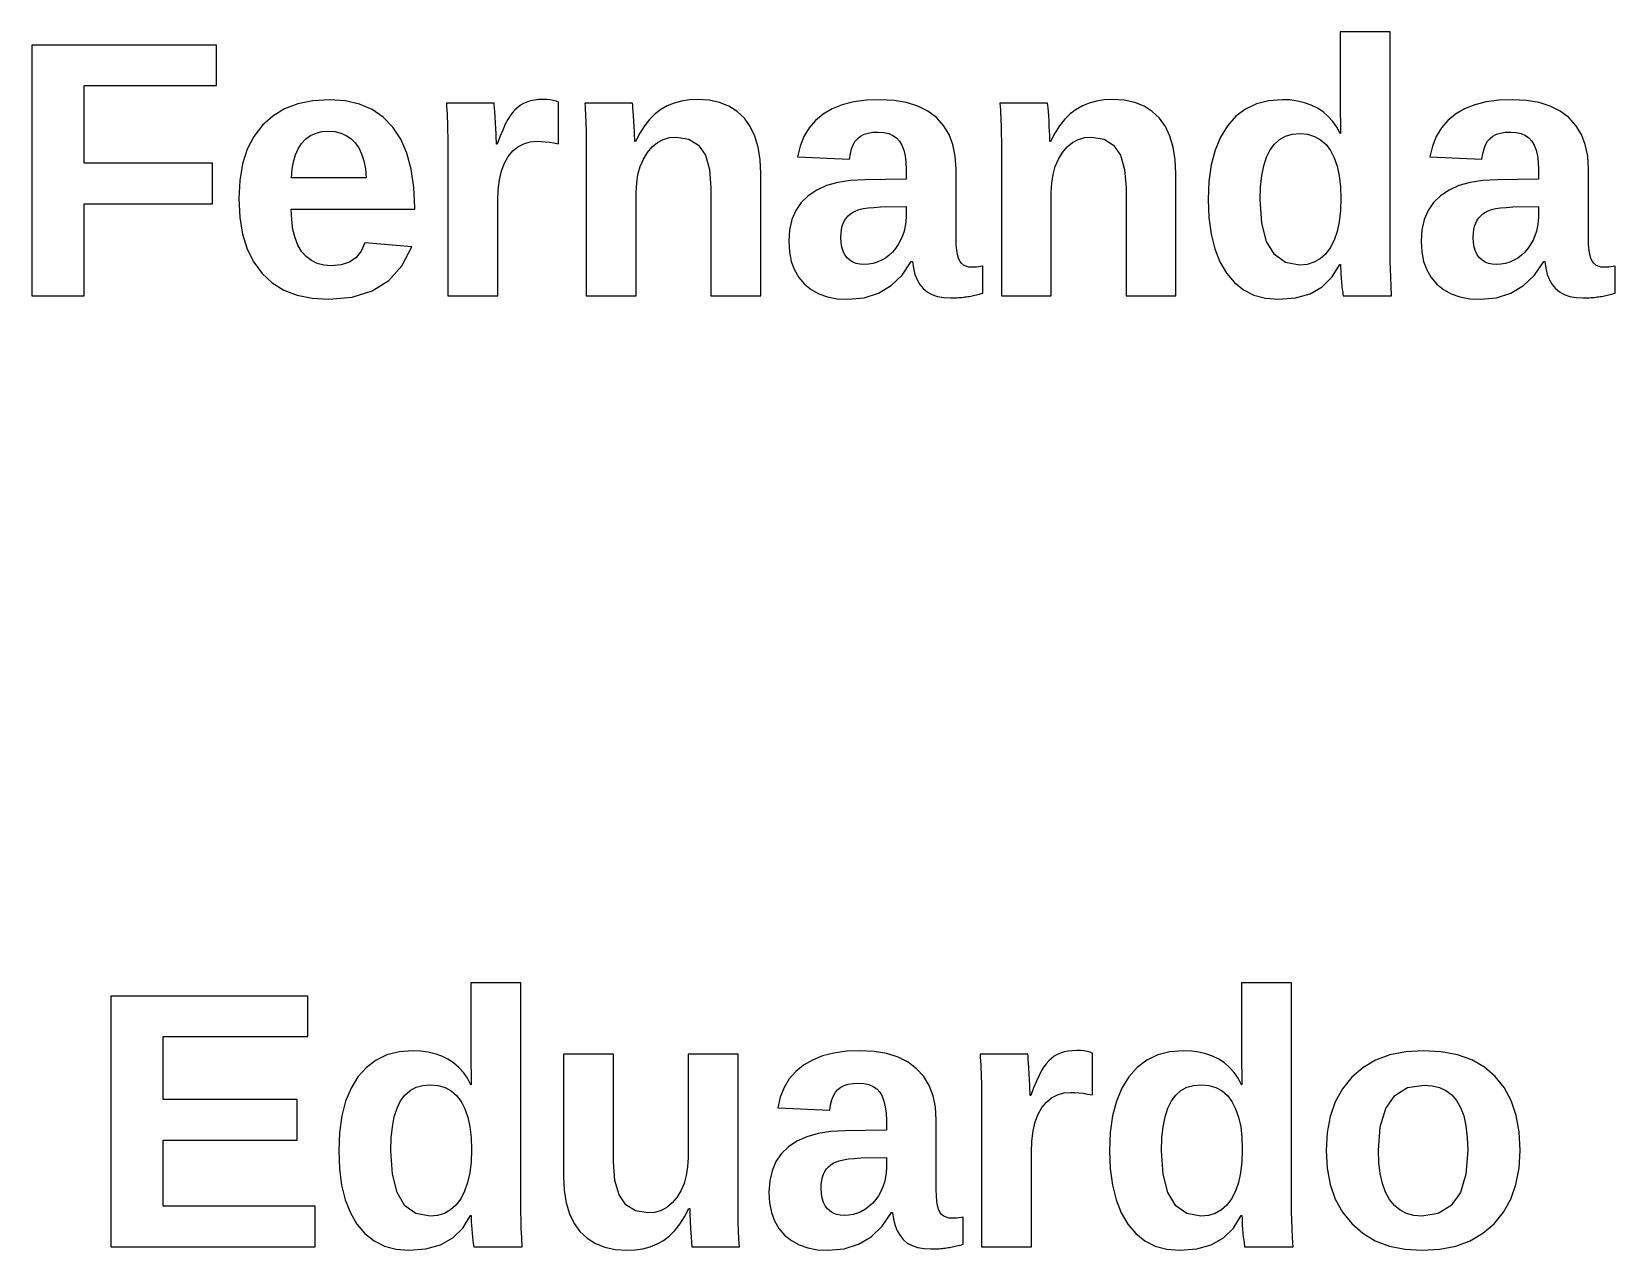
# Model space of a CAD drawing. Header units: metres. Extents: x 18 to 589, y 31 to 387.
# Drawn here: x 464.32 to 512.63, y 349.57 to 386.73 of the extents above; entities that cross this region are included whole.
import ezdxf

# ---------------------------------------------------------------- set-up
doc = ezdxf.new("R2010")
doc.units = ezdxf.units.M

msp = doc.modelspace()

# ---------------------------------------------------------------- linework, layer by layer
for p, q in [((505.768, 386.729), (504.243, 386.729)), ((504.243, 386.729), (504.243, 384.586)), ((505.768, 379.958), (505.768, 386.729)), ((469.961, 386.322), (464.324, 386.322)), ((464.324, 386.322), (464.324, 378.678)), ((469.961, 385.085), (469.961, 386.322)), ((465.924, 382.72), (465.924, 385.085)), ((465.924, 385.085), (469.961, 385.085)), ((472.904, 384.625), (472.447, 384.531)), ((473.409, 384.656), (472.904, 384.625)), ((473.891, 384.623), (473.409, 384.656)), ((474.325, 384.522), (473.891, 384.623)), ((478.43, 384.548), (476.976, 384.548)), ((476.976, 384.548), (476.982, 384.445)), ((478.437, 384.493), (478.43, 384.548)), ((479.43, 384.584), (479.33, 384.54)), ((479.54, 384.618), (479.43, 384.584)), ((479.66, 384.642), (479.54, 384.618)), ((479.788, 384.657), (479.66, 384.642)), ((479.927, 384.662), (479.788, 384.657)), ((480.04, 384.658), (479.927, 384.662)), ((480.143, 384.649), (480.04, 384.658)), ((480.237, 384.632), (480.143, 384.649)), ((480.323, 384.61), (480.237, 384.632)), ((480.399, 384.58), (480.323, 384.61)), ((480.399, 383.306), (480.399, 384.58)), ((482.652, 384.548), (481.198, 384.548)), ((481.198, 384.548), (481.205, 384.45)), ((482.659, 384.493), (482.652, 384.548)), ((483.922, 384.552), (483.714, 384.467)), ((484.145, 384.613), (483.922, 384.552)), ((484.381, 384.65), (484.145, 384.613)), ((484.632, 384.662), (484.381, 384.65)), ((484.988, 384.639), (484.632, 384.662)), ((485.309, 384.57), (484.988, 384.639)), ((485.596, 384.455), (485.309, 384.57)), ((489.401, 384.586), (489.053, 384.497)), ((489.786, 384.639), (489.401, 384.586)), ((490.208, 384.656), (489.786, 384.639)), ((490.632, 384.634), (490.208, 384.656)), ((491.016, 384.569), (490.632, 384.634)), ((491.359, 384.459), (491.016, 384.569)), ((495.315, 384.548), (493.861, 384.548)), ((493.861, 384.548), (493.867, 384.45)), ((495.322, 384.493), (495.315, 384.548)), ((496.585, 384.552), (496.377, 384.467)), ((496.807, 384.613), (496.585, 384.552)), ((497.044, 384.65), (496.807, 384.613)), ((497.295, 384.662), (497.044, 384.65)), ((497.651, 384.639), (497.295, 384.662)), ((497.972, 384.57), (497.651, 384.639)), ((498.258, 384.455), (497.972, 384.57)), ((502.057, 384.625), (501.684, 384.529)), ((502.469, 384.656), (502.057, 384.625)), ((502.712, 384.646), (502.469, 384.656)), ((502.941, 384.615), (502.712, 384.646)), ((503.156, 384.563), (502.941, 384.615)), ((503.358, 384.49), (503.156, 384.563)), ((504.243, 384.586), (504.254, 383.62)), ((508.692, 384.586), (508.344, 384.497)), ((509.077, 384.639), (508.692, 384.586)), ((509.499, 384.656), (509.077, 384.639)), ((509.923, 384.634), (509.499, 384.656)), ((510.307, 384.569), (509.923, 384.634)), ((510.65, 384.459), (510.307, 384.569)), ((471.677, 384.156), (471.364, 383.875)), ((472.038, 384.375), (471.677, 384.156)), ((472.447, 384.531), (472.038, 384.375)), ((474.711, 384.355), (474.325, 384.522)), ((475.05, 384.12), (474.711, 384.355)), ((475.341, 383.818), (475.05, 384.12)), ((476.982, 384.445), (476.988, 384.336)), ((476.988, 384.336), (476.994, 384.222)), ((476.994, 384.222), (477, 384.102)), ((477, 384.102), (477.005, 383.976)), ((478.444, 384.406), (478.437, 384.493)), ((478.453, 384.287), (478.444, 384.406)), ((478.463, 384.136), (478.453, 384.287)), ((478.473, 383.954), (478.463, 384.136)), ((478.918, 384.165), (478.846, 384.05)), ((478.99, 384.261), (478.918, 384.165)), ((479.067, 384.346), (478.99, 384.261)), ((479.15, 384.421), (479.067, 384.346)), ((479.237, 384.486), (479.15, 384.421)), ((479.33, 384.54), (479.237, 384.486)), ((481.205, 384.45), (481.211, 384.347)), ((481.211, 384.347), (481.217, 384.239)), ((481.217, 384.239), (481.223, 384.126)), ((481.223, 384.126), (481.228, 384.008)), ((482.667, 384.41), (482.659, 384.493)), ((482.676, 384.3), (482.667, 384.41)), ((482.685, 384.162), (482.676, 384.3)), ((482.696, 383.997), (482.685, 384.162)), ((483.34, 384.222), (483.172, 384.056)), ((483.52, 384.358), (483.34, 384.222)), ((483.714, 384.467), (483.52, 384.358)), ((485.848, 384.294), (485.596, 384.455)), ((486.065, 384.087), (485.848, 384.294)), ((486.244, 383.835), (486.065, 384.087)), ((488.469, 384.214), (488.234, 384.021)), ((488.743, 384.373), (488.469, 384.214)), ((489.053, 384.497), (488.743, 384.373)), ((491.661, 384.306), (491.359, 384.459)), ((491.922, 384.108), (491.661, 384.306)), ((492.139, 383.871), (491.922, 384.108)), ((493.867, 384.45), (493.874, 384.347)), ((493.874, 384.347), (493.88, 384.239)), ((493.88, 384.239), (493.885, 384.126)), ((493.885, 384.126), (493.891, 384.008)), ((495.33, 384.41), (495.322, 384.493)), ((495.338, 384.3), (495.33, 384.41)), ((495.348, 384.162), (495.338, 384.3)), ((495.358, 383.997), (495.348, 384.162)), ((496.003, 384.222), (495.835, 384.056)), ((496.183, 384.358), (496.003, 384.222)), ((496.377, 384.467), (496.183, 384.358)), ((498.51, 384.294), (498.258, 384.455)), ((498.727, 384.087), (498.51, 384.294)), ((498.907, 383.835), (498.727, 384.087)), ((501.056, 384.148), (500.801, 383.862)), ((501.35, 384.37), (501.056, 384.148)), ((501.684, 384.529), (501.35, 384.37)), ((503.546, 384.396), (503.358, 384.49)), ((503.719, 384.282), (503.546, 384.396)), ((503.875, 384.147), (503.719, 384.282)), ((504.014, 383.992), (503.875, 384.147)), ((507.76, 384.214), (507.525, 384.021)), ((508.033, 384.373), (507.76, 384.214)), ((508.344, 384.497), (508.033, 384.373)), ((510.952, 384.306), (510.65, 384.459)), ((511.213, 384.108), (510.952, 384.306)), ((511.43, 383.871), (511.213, 384.108)), ((471.364, 383.875), (471.104, 383.536)), ((472.832, 383.561), (472.998, 383.636)), ((472.998, 383.636), (473.183, 383.681)), ((473.183, 383.681), (473.388, 383.696)), ((473.388, 383.696), (473.581, 383.682)), ((473.581, 383.682), (473.758, 383.639)), ((473.758, 383.639), (473.919, 383.568)), ((475.581, 383.452), (475.341, 383.818)), ((477.005, 383.976), (477.01, 383.84)), ((477.01, 383.84), (477.014, 383.692)), ((477.014, 383.692), (477.017, 383.531)), ((478.483, 383.769), (478.473, 383.954)), ((478.49, 383.61), (478.483, 383.769)), ((478.496, 383.478), (478.49, 383.61)), ((478.692, 383.731), (478.609, 383.527)), ((478.771, 383.905), (478.692, 383.731)), ((478.846, 384.05), (478.771, 383.905)), ((481.228, 384.008), (481.233, 383.881)), ((481.233, 383.881), (481.237, 383.74)), ((481.237, 383.74), (481.24, 383.585)), ((481.24, 383.585), (481.241, 383.417)), ((482.705, 383.829), (482.696, 383.997)), ((482.713, 383.684), (482.705, 383.829)), ((482.718, 383.561), (482.713, 383.684)), ((482.874, 383.636), (482.744, 383.381)), ((483.017, 383.861), (482.874, 383.636)), ((483.172, 384.056), (483.017, 383.861)), ((486.384, 383.542), (486.244, 383.835)), ((488.038, 383.794), (487.881, 383.534)), ((488.234, 384.021), (488.038, 383.794)), ((489.61, 383.546), (489.716, 383.6)), ((489.716, 383.6), (489.84, 383.638)), ((489.84, 383.638), (489.983, 383.661)), ((489.983, 383.661), (490.143, 383.669)), ((490.143, 383.669), (490.315, 383.658)), ((490.315, 383.658), (490.467, 383.624)), ((490.467, 383.624), (490.598, 383.568)), ((492.308, 383.596), (492.139, 383.871)), ((492.428, 383.285), (492.308, 383.596)), ((493.891, 384.008), (493.896, 383.881)), ((493.896, 383.881), (493.899, 383.74)), ((493.899, 383.74), (493.902, 383.585)), ((493.902, 383.585), (493.904, 383.417)), ((495.368, 383.829), (495.358, 383.997)), ((495.376, 383.684), (495.368, 383.829)), ((495.381, 383.561), (495.376, 383.684)), ((495.537, 383.636), (495.407, 383.381)), ((495.68, 383.861), (495.537, 383.636)), ((495.835, 384.056), (495.68, 383.861)), ((499.047, 383.542), (498.907, 383.835)), ((500.801, 383.862), (500.589, 383.517)), ((502.572, 383.541), (502.779, 383.6)), ((502.779, 383.6), (503.012, 383.62)), ((503.012, 383.62), (503.247, 383.6)), ((503.247, 383.6), (503.458, 383.538)), ((504.137, 383.816), (504.014, 383.992)), ((504.243, 383.62), (504.137, 383.816)), ((504.254, 383.62), (504.243, 383.62)), ((507.329, 383.794), (507.172, 383.534)), ((507.525, 384.021), (507.329, 383.794)), ((508.901, 383.546), (509.007, 383.6)), ((509.007, 383.6), (509.131, 383.638)), ((509.131, 383.638), (509.273, 383.661)), ((509.273, 383.661), (509.434, 383.669)), ((509.434, 383.669), (509.606, 383.658)), ((509.606, 383.658), (509.757, 383.624)), ((509.757, 383.624), (509.889, 383.568)), ((511.598, 383.596), (511.43, 383.871)), ((511.719, 383.285), (511.598, 383.596)), ((470.902, 383.143), (470.758, 382.696)), ((471.104, 383.536), (470.902, 383.143)), ((472.372, 382.975), (472.455, 383.16)), ((472.455, 383.16), (472.56, 383.322)), ((472.56, 383.322), (472.686, 383.457)), ((472.686, 383.457), (472.832, 383.561)), ((473.919, 383.568), (474.063, 383.469)), ((474.063, 383.469), (474.191, 383.341)), ((474.191, 383.341), (474.3, 383.184)), ((474.3, 383.184), (474.389, 383)), ((475.768, 383.023), (475.581, 383.452)), ((477.017, 383.531), (477.019, 383.357)), ((477.019, 383.357), (477.019, 383.17)), ((477.019, 383.17), (477.019, 378.678)), ((478.499, 383.373), (478.496, 383.478)), ((478.5, 383.295), (478.499, 383.373)), ((478.522, 383.295), (478.5, 383.295)), ((478.609, 383.527), (478.522, 383.295)), ((478.998, 383.092), (479.155, 383.221)), ((479.155, 383.221), (479.333, 383.313)), ((479.333, 383.313), (479.53, 383.368)), ((479.53, 383.368), (479.748, 383.387)), ((479.748, 383.387), (479.864, 383.384)), ((479.864, 383.384), (479.987, 383.374)), ((479.987, 383.374), (480.118, 383.358)), ((480.118, 383.358), (480.255, 383.335)), ((480.255, 383.335), (480.399, 383.306)), ((481.241, 383.417), (481.242, 383.235)), ((481.242, 383.235), (481.242, 378.678)), ((482.722, 383.46), (482.718, 383.561)), ((482.723, 383.381), (482.722, 383.46)), ((482.744, 383.381), (482.723, 383.381)), ((483.105, 383.042), (483.249, 383.213)), ((483.249, 383.213), (483.411, 383.346)), ((483.411, 383.346), (483.589, 383.441)), ((483.589, 383.441), (483.785, 383.498)), ((483.785, 383.498), (483.998, 383.517)), ((483.998, 383.517), (484.375, 383.455)), ((484.375, 383.455), (484.668, 383.27)), ((484.668, 383.27), (484.877, 382.96)), ((486.484, 383.205), (486.384, 383.542)), ((486.544, 382.826), (486.484, 383.205)), ((487.764, 383.241), (487.685, 382.915)), ((487.881, 383.534), (487.764, 383.241)), ((489.3, 383.007), (489.338, 383.154)), ((489.338, 383.154), (489.387, 383.282)), ((489.387, 383.282), (489.448, 383.389)), ((489.448, 383.389), (489.522, 383.476)), ((489.522, 383.476), (489.61, 383.546)), ((490.598, 383.568), (490.709, 383.49)), ((490.709, 383.49), (490.799, 383.39)), ((490.799, 383.39), (490.872, 383.266)), ((490.872, 383.266), (490.928, 383.119)), ((490.928, 383.119), (490.968, 382.948)), ((492.5, 382.937), (492.428, 383.285)), ((493.904, 383.417), (493.904, 383.235)), ((493.904, 383.235), (493.904, 378.678)), ((495.384, 383.46), (495.381, 383.561)), ((495.385, 383.381), (495.384, 383.46)), ((495.407, 383.381), (495.385, 383.381)), ((495.768, 383.042), (495.912, 383.213)), ((495.912, 383.213), (496.073, 383.346)), ((496.073, 383.346), (496.252, 383.441)), ((496.252, 383.441), (496.448, 383.498)), ((496.448, 383.498), (496.66, 383.517)), ((496.66, 383.517), (497.037, 383.455)), ((497.037, 383.455), (497.33, 383.27)), ((497.33, 383.27), (497.54, 382.96)), ((499.146, 383.205), (499.047, 383.542)), ((499.206, 382.826), (499.146, 383.205)), ((500.424, 383.119), (500.307, 382.669)), ((500.589, 383.517), (500.424, 383.119)), ((501.993, 382.904), (502.1, 383.124)), ((502.1, 383.124), (502.232, 383.302)), ((502.232, 383.302), (502.389, 383.441)), ((502.389, 383.441), (502.572, 383.541)), ((503.458, 383.538), (503.645, 383.436)), ((503.645, 383.436), (503.808, 383.292)), ((503.808, 383.292), (503.947, 383.108)), ((503.947, 383.108), (504.062, 382.885)), ((507.054, 383.241), (506.976, 382.915)), ((507.172, 383.534), (507.054, 383.241)), ((508.591, 383.007), (508.629, 383.154)), ((508.629, 383.154), (508.678, 383.282)), ((508.678, 383.282), (508.739, 383.389)), ((508.739, 383.389), (508.812, 383.476)), ((508.812, 383.476), (508.901, 383.546)), ((509.889, 383.568), (510, 383.49)), ((510, 383.49), (510.09, 383.39)), ((510.09, 383.39), (510.162, 383.266)), ((510.162, 383.266), (510.218, 383.119)), ((510.218, 383.119), (510.259, 382.948)), ((511.791, 382.937), (511.719, 383.285)), ((469.836, 382.72), (465.924, 382.72)), ((469.836, 381.483), (469.836, 382.72)), ((470.758, 382.696), (470.672, 382.195)), ((472.271, 382.532), (472.311, 382.765)), ((472.311, 382.765), (472.372, 382.975)), ((474.389, 383), (474.457, 382.786)), ((474.457, 382.786), (474.505, 382.545)), ((475.901, 382.532), (475.768, 383.023)), ((478.658, 382.486), (478.747, 382.723)), ((478.747, 382.723), (478.861, 382.926)), ((478.861, 382.926), (478.998, 383.092)), ((482.82, 382.376), (482.888, 382.62)), ((482.888, 382.62), (482.983, 382.842)), ((482.983, 382.842), (483.105, 383.042)), ((484.877, 382.96), (485.003, 382.528)), ((486.564, 382.405), (486.544, 382.826)), ((487.685, 382.915), (489.275, 382.839)), ((489.275, 382.839), (489.3, 383.007)), ((490.968, 382.948), (490.992, 382.753)), ((490.992, 382.753), (491, 382.535)), ((492.524, 382.551), (492.5, 382.937)), ((495.483, 382.376), (495.551, 382.62)), ((495.551, 382.62), (495.646, 382.842)), ((495.646, 382.842), (495.768, 383.042)), ((497.54, 382.96), (497.665, 382.528)), ((499.226, 382.405), (499.206, 382.826)), ((500.307, 382.669), (500.236, 382.165)), ((501.85, 382.34), (501.909, 382.643)), ((501.909, 382.643), (501.993, 382.904)), ((504.062, 382.885), (504.151, 382.628)), ((504.151, 382.628), (504.214, 382.335)), ((506.976, 382.915), (508.566, 382.839)), ((508.566, 382.839), (508.591, 383.007)), ((510.259, 382.948), (510.283, 382.753)), ((510.283, 382.753), (510.291, 382.535)), ((511.815, 382.551), (511.791, 382.937)), ((470.672, 382.195), (470.643, 381.64)), ((472.254, 382.275), (472.271, 382.532)), ((474.532, 382.275), (472.254, 382.275)), ((474.505, 382.545), (474.532, 382.275)), ((475.981, 381.979), (475.901, 382.532)), ((478.556, 381.903), (478.594, 382.212)), ((478.594, 382.212), (478.658, 382.486)), ((482.78, 382.111), (482.82, 382.376)), ((485.003, 382.528), (485.045, 381.971)), ((486.564, 378.678), (486.564, 382.405)), ((489.306, 382.192), (488.919, 382.132)), ((489.736, 382.215), (489.306, 382.192)), ((491, 382.237), (489.736, 382.215)), ((491, 382.535), (491, 382.237)), ((492.524, 380.414), (492.524, 382.551)), ((495.442, 382.111), (495.483, 382.376)), ((497.665, 382.528), (497.707, 381.971)), ((499.226, 378.678), (499.226, 382.405)), ((500.236, 382.165), (500.212, 381.608)), ((501.814, 381.995), (501.85, 382.34)), ((504.214, 382.335), (504.252, 382.008)), ((508.597, 382.192), (508.209, 382.132)), ((509.027, 382.215), (508.597, 382.192)), ((510.291, 382.237), (509.027, 382.215)), ((510.291, 382.535), (510.291, 382.237)), ((511.815, 380.414), (511.815, 382.551)), ((476.008, 381.363), (475.981, 381.979)), ((478.544, 381.559), (478.556, 381.903)), ((482.766, 381.824), (482.78, 382.111)), ((482.766, 378.678), (482.766, 381.824)), ((485.045, 381.971), (485.045, 378.678)), ((488.014, 381.727), (487.8, 381.518)), ((488.273, 381.899), (488.014, 381.727)), ((488.574, 382.034), (488.273, 381.899)), ((488.919, 382.132), (488.574, 382.034)), ((495.429, 381.824), (495.442, 382.111)), ((495.429, 378.678), (495.429, 381.824)), ((497.707, 381.971), (497.707, 378.678)), ((501.802, 381.608), (501.814, 381.995)), ((504.252, 382.008), (504.265, 381.645)), ((507.304, 381.727), (507.09, 381.518)), ((507.563, 381.899), (507.304, 381.727)), ((507.865, 382.034), (507.563, 381.899)), ((508.209, 382.132), (507.865, 382.034)), ((465.924, 381.483), (469.836, 381.483)), ((465.924, 378.678), (465.924, 381.483)), ((470.643, 381.64), (470.671, 381.068)), ((472.256, 380.994), (472.243, 381.32)), ((472.243, 381.32), (476.008, 381.32)), ((476.008, 381.32), (476.008, 381.363)), ((478.544, 378.678), (478.544, 381.559)), ((487.633, 381.275), (487.515, 380.998)), ((487.8, 381.518), (487.633, 381.275)), ((489.236, 381.118), (489.304, 381.176)), ((489.304, 381.176), (489.38, 381.226)), ((489.38, 381.226), (489.465, 381.268)), ((489.465, 381.268), (489.566, 381.303)), ((489.566, 381.303), (489.692, 381.333)), ((489.692, 381.333), (489.843, 381.356)), ((489.843, 381.356), (490.019, 381.373)), ((490.019, 381.373), (490.219, 381.385)), ((490.219, 381.385), (491, 381.396)), ((491, 381.396), (491, 381.098)), ((500.212, 381.608), (500.235, 381.058)), ((501.85, 380.889), (501.802, 381.608)), ((504.252, 381.273), (504.212, 380.936)), ((504.265, 381.645), (504.252, 381.273)), ((506.924, 381.275), (506.805, 380.998)), ((507.09, 381.518), (506.924, 381.275)), ((508.527, 381.118), (508.594, 381.176)), ((508.594, 381.176), (508.671, 381.226)), ((508.671, 381.226), (508.755, 381.268)), ((508.755, 381.268), (508.857, 381.303)), ((508.857, 381.303), (508.983, 381.333)), ((508.983, 381.333), (509.134, 381.356)), ((509.134, 381.356), (509.309, 381.373)), ((509.309, 381.373), (509.51, 381.385)), ((509.51, 381.385), (510.291, 381.396)), ((510.291, 381.396), (510.291, 381.098)), ((470.671, 381.068), (470.756, 380.553)), ((472.294, 380.702), (472.256, 380.994)), ((472.357, 380.443), (472.294, 380.702)), ((487.443, 380.685), (487.42, 380.338)), ((487.515, 380.998), (487.443, 380.685)), ((489.014, 380.582), (489.028, 380.697)), ((489.028, 380.697), (489.051, 380.801)), ((489.051, 380.801), (489.084, 380.895)), ((489.084, 380.895), (489.126, 380.978)), ((489.126, 380.978), (489.177, 381.052)), ((489.177, 381.052), (489.236, 381.118)), ((490.973, 380.796), (490.939, 380.65)), ((490.993, 380.945), (490.973, 380.796)), ((491, 381.098), (490.993, 380.945)), ((500.235, 381.058), (500.302, 380.559)), ((501.994, 380.33), (501.85, 380.889)), ((504.212, 380.936), (504.146, 380.635)), ((506.734, 380.685), (506.71, 380.338)), ((506.805, 380.998), (506.734, 380.685)), ((508.304, 380.582), (508.318, 380.697)), ((508.318, 380.697), (508.342, 380.801)), ((508.342, 380.801), (508.374, 380.895)), ((508.374, 380.895), (508.416, 380.978)), ((508.416, 380.978), (508.467, 381.052)), ((508.467, 381.052), (508.527, 381.118)), ((510.264, 380.796), (510.23, 380.65)), ((510.284, 380.945), (510.264, 380.796)), ((510.291, 381.098), (510.284, 380.945)), ((470.756, 380.553), (470.899, 380.096)), ((472.446, 380.218), (472.357, 380.443)), ((472.56, 380.026), (472.446, 380.218)), ((474.484, 380.289), (474.375, 380.037)), ((475.921, 380.164), (474.484, 380.289)), ((487.42, 380.338), (487.439, 380.017)), ((489.009, 380.457), (489.014, 380.582)), ((489.017, 380.299), (489.009, 380.457)), ((489.04, 380.158), (489.017, 380.299)), ((490.759, 380.236), (490.677, 380.116)), ((490.832, 380.368), (490.759, 380.236)), ((490.892, 380.507), (490.832, 380.368)), ((490.939, 380.65), (490.892, 380.507)), ((492.529, 380.229), (492.524, 380.414)), ((492.542, 380.068), (492.529, 380.229)), ((500.302, 380.559), (500.414, 380.112)), ((502.234, 379.931), (501.994, 380.33)), ((504.053, 380.369), (503.934, 380.14)), ((504.146, 380.635), (504.053, 380.369)), ((506.71, 380.338), (506.729, 380.017)), ((508.3, 380.457), (508.304, 380.582)), ((508.307, 380.299), (508.3, 380.457)), ((508.331, 380.158), (508.307, 380.299)), ((510.05, 380.236), (509.968, 380.116)), ((510.123, 380.368), (510.05, 380.236)), ((510.183, 380.507), (510.123, 380.368)), ((510.23, 380.65), (510.183, 380.507)), ((511.82, 380.229), (511.815, 380.414)), ((511.833, 380.068), (511.82, 380.229)), ((470.899, 380.096), (471.098, 379.696)), ((472.698, 379.869), (472.56, 380.026)), ((472.857, 379.747), (472.698, 379.869)), ((473.038, 379.659), (472.857, 379.747)), ((474.219, 379.841), (474.015, 379.701)), ((474.375, 380.037), (474.219, 379.841)), ((475.62, 379.59), (475.921, 380.164)), ((487.439, 380.017), (487.496, 379.726)), ((487.496, 379.726), (487.591, 379.465)), ((489.078, 380.033), (489.04, 380.158)), ((489.132, 379.926), (489.078, 380.033)), ((489.202, 379.836), (489.132, 379.926)), ((489.284, 379.763), (489.202, 379.836)), ((489.376, 379.706), (489.284, 379.763)), ((490.247, 379.758), (490.121, 379.703)), ((490.368, 379.828), (490.247, 379.758)), ((490.481, 379.912), (490.368, 379.828)), ((490.584, 380.008), (490.481, 379.912)), ((490.677, 380.116), (490.584, 380.008)), ((490.875, 379.309), (491.157, 379.725)), ((491.157, 379.725), (491.19, 379.725)), ((491.19, 379.725), (491.22, 379.516)), ((492.564, 379.932), (492.542, 380.068)), ((492.596, 379.82), (492.564, 379.932)), ((492.636, 379.733), (492.596, 379.82)), ((492.686, 379.666), (492.636, 379.733)), ((500.414, 380.112), (500.57, 379.715)), ((502.569, 379.691), (502.234, 379.931)), ((503.626, 379.801), (503.439, 379.696)), ((503.791, 379.95), (503.626, 379.801)), ((503.934, 380.14), (503.791, 379.95)), ((505.769, 379.734), (505.768, 379.958)), ((505.775, 379.493), (505.769, 379.734)), ((506.729, 380.017), (506.787, 379.726)), ((506.787, 379.726), (506.882, 379.465)), ((508.369, 380.033), (508.331, 380.158)), ((508.423, 379.926), (508.369, 380.033)), ((508.492, 379.836), (508.423, 379.926)), ((508.574, 379.763), (508.492, 379.836)), ((508.667, 379.706), (508.574, 379.763)), ((509.538, 379.758), (509.412, 379.703)), ((509.659, 379.828), (509.538, 379.758)), ((509.772, 379.912), (509.659, 379.828)), ((509.875, 380.008), (509.772, 379.912)), ((509.968, 380.116), (509.875, 380.008)), ((510.166, 379.309), (510.448, 379.725)), ((510.448, 379.725), (510.481, 379.725)), ((510.481, 379.725), (510.511, 379.516)), ((511.855, 379.932), (511.833, 380.068)), ((511.886, 379.82), (511.855, 379.932)), ((511.926, 379.733), (511.886, 379.82)), ((511.977, 379.666), (511.926, 379.733)), ((471.098, 379.696), (471.353, 379.353)), ((471.353, 379.353), (471.662, 379.071)), ((473.24, 379.607), (473.038, 379.659)), ((473.464, 379.589), (473.24, 379.607)), ((473.763, 379.617), (473.464, 379.589)), ((474.015, 379.701), (473.763, 379.617)), ((475.216, 379.144), (475.62, 379.59)), ((487.591, 379.465), (487.725, 379.234)), ((487.725, 379.234), (487.897, 379.033)), ((489.479, 379.665), (489.376, 379.706)), ((489.591, 379.641), (489.479, 379.665)), ((489.714, 379.633), (489.591, 379.641)), ((489.855, 379.641), (489.714, 379.633)), ((489.991, 379.664), (489.855, 379.641)), ((490.121, 379.703), (489.991, 379.664)), ((490.541, 378.985), (490.875, 379.309)), ((491.22, 379.516), (491.268, 379.329)), ((491.268, 379.329), (491.334, 379.163)), ((492.749, 379.613), (492.686, 379.666)), ((492.823, 379.576), (492.749, 379.613)), ((492.909, 379.553), (492.823, 379.576)), ((493.007, 379.546), (492.909, 379.553)), ((493.076, 379.547), (493.007, 379.546)), ((493.144, 379.551), (493.076, 379.547)), ((493.212, 379.558), (493.144, 379.551)), ((493.278, 379.567), (493.212, 379.558)), ((493.344, 379.579), (493.278, 379.567)), ((493.344, 378.754), (493.344, 379.579)), ((500.57, 379.715), (500.771, 379.37)), ((500.771, 379.37), (501.013, 379.082)), ((503.001, 379.611), (502.569, 379.691)), ((503.231, 379.632), (503.001, 379.611)), ((503.439, 379.696), (503.231, 379.632)), ((503.695, 378.952), (503.999, 379.25)), ((503.999, 379.25), (504.232, 379.633)), ((504.232, 379.633), (504.254, 379.633)), ((504.254, 379.633), (504.255, 379.542)), ((504.255, 379.542), (504.259, 379.441)), ((504.259, 379.441), (504.265, 379.332)), ((504.265, 379.332), (504.273, 379.214)), ((505.783, 379.237), (505.775, 379.493)), ((505.795, 378.965), (505.783, 379.237)), ((506.882, 379.465), (507.016, 379.234)), ((507.016, 379.234), (507.188, 379.033)), ((508.769, 379.665), (508.667, 379.706)), ((508.882, 379.641), (508.769, 379.665)), ((509.005, 379.633), (508.882, 379.641)), ((509.146, 379.641), (509.005, 379.633)), ((509.281, 379.664), (509.146, 379.641)), ((509.412, 379.703), (509.281, 379.664)), ((509.832, 378.985), (510.166, 379.309)), ((510.511, 379.516), (510.559, 379.329)), ((510.559, 379.329), (510.625, 379.163)), ((512.039, 379.613), (511.977, 379.666)), ((512.114, 379.576), (512.039, 379.613)), ((512.2, 379.553), (512.114, 379.576)), ((512.298, 379.546), (512.2, 379.553)), ((512.367, 379.547), (512.298, 379.546)), ((512.435, 379.551), (512.367, 379.547)), ((512.502, 379.558), (512.435, 379.551)), ((512.569, 379.567), (512.502, 379.558)), ((512.634, 379.579), (512.569, 379.567)), ((512.634, 378.754), (512.634, 379.579)), ((471.662, 379.071), (472.02, 378.852)), ((472.02, 378.852), (472.427, 378.695)), ((474.1, 378.633), (474.71, 378.825)), ((474.71, 378.825), (475.216, 379.144)), ((487.897, 379.033), (488.103, 378.866)), ((488.103, 378.866), (488.339, 378.736)), ((489.716, 378.616), (490.155, 378.754)), ((490.155, 378.754), (490.541, 378.985)), ((491.334, 379.163), (491.417, 379.018)), ((491.417, 379.018), (491.518, 378.895)), ((491.518, 378.895), (491.64, 378.793)), ((491.64, 378.793), (491.785, 378.714)), ((493.29, 378.741), (493.344, 378.754)), ((501.013, 379.082), (501.293, 378.858)), ((501.293, 378.858), (501.61, 378.698)), ((503.32, 378.74), (503.695, 378.952)), ((504.273, 379.214), (504.284, 379.088)), ((504.284, 379.088), (504.295, 378.966)), ((504.295, 378.966), (504.306, 378.865)), ((504.306, 378.865), (504.317, 378.783)), ((504.317, 378.783), (504.326, 378.72)), ((505.811, 378.678), (505.795, 378.965)), ((507.188, 379.033), (507.394, 378.866)), ((507.394, 378.866), (507.629, 378.736)), ((509.007, 378.616), (509.446, 378.754)), ((509.446, 378.754), (509.832, 378.985)), ((510.625, 379.163), (510.708, 379.018)), ((510.708, 379.018), (510.809, 378.895)), ((510.809, 378.895), (510.93, 378.793)), ((510.93, 378.793), (511.076, 378.714)), ((512.581, 378.741), (512.634, 378.754)), ((464.324, 378.678), (465.924, 378.678)), ((472.427, 378.695), (472.883, 378.601)), ((472.883, 378.601), (473.388, 378.57)), ((473.388, 378.57), (474.1, 378.633)), ((477.019, 378.678), (478.544, 378.678)), ((481.242, 378.678), (482.766, 378.678)), ((485.045, 378.678), (486.564, 378.678)), ((488.339, 378.736), (488.605, 378.644)), ((488.605, 378.644), (488.9, 378.588)), ((488.9, 378.588), (489.226, 378.57)), ((489.226, 378.57), (489.716, 378.616)), ((491.785, 378.714), (491.955, 378.658)), ((491.955, 378.658), (492.149, 378.624)), ((492.149, 378.624), (492.367, 378.613)), ((492.367, 378.613), (492.431, 378.613)), ((492.431, 378.613), (492.491, 378.615)), ((492.491, 378.615), (492.548, 378.617)), ((492.548, 378.617), (492.601, 378.62)), ((492.601, 378.62), (492.652, 378.624)), ((492.652, 378.624), (492.7, 378.628)), ((492.7, 378.628), (492.747, 378.633)), ((492.747, 378.633), (492.794, 378.639)), ((492.794, 378.639), (492.839, 378.645)), ((492.839, 378.645), (492.882, 378.651)), ((492.882, 378.651), (492.926, 378.658)), ((492.926, 378.658), (492.969, 378.666)), ((492.969, 378.666), (493.013, 378.674)), ((493.013, 378.674), (493.056, 378.684)), ((493.056, 378.684), (493.099, 378.694)), ((493.099, 378.694), (493.144, 378.705)), ((493.144, 378.705), (493.191, 378.717)), ((493.191, 378.717), (493.239, 378.729)), ((493.239, 378.729), (493.29, 378.741)), ((493.904, 378.678), (495.429, 378.678)), ((497.707, 378.678), (499.226, 378.678)), ((501.61, 378.698), (501.964, 378.602)), ((501.964, 378.602), (502.355, 378.57)), ((502.355, 378.57), (502.873, 378.612)), ((502.873, 378.612), (503.32, 378.74)), ((504.326, 378.72), (504.335, 378.678)), ((504.335, 378.678), (505.811, 378.678)), ((507.629, 378.736), (507.895, 378.644)), ((507.895, 378.644), (508.191, 378.588)), ((508.191, 378.588), (508.517, 378.57)), ((508.517, 378.57), (509.007, 378.616)), ((511.076, 378.714), (511.246, 378.658)), ((511.246, 378.658), (511.44, 378.624)), ((511.44, 378.624), (511.658, 378.613)), ((511.658, 378.613), (511.721, 378.613)), ((511.721, 378.613), (511.782, 378.615)), ((511.782, 378.615), (511.838, 378.617)), ((511.838, 378.617), (511.892, 378.62)), ((511.892, 378.62), (511.943, 378.624)), ((511.943, 378.624), (511.991, 378.628)), ((511.991, 378.628), (512.038, 378.633)), ((512.038, 378.633), (512.084, 378.639)), ((512.084, 378.639), (512.129, 378.645)), ((512.129, 378.645), (512.173, 378.651)), ((512.173, 378.651), (512.217, 378.658)), ((512.217, 378.658), (512.26, 378.666)), ((512.26, 378.666), (512.303, 378.674)), ((512.303, 378.674), (512.347, 378.684)), ((512.347, 378.684), (512.39, 378.694)), ((512.39, 378.694), (512.435, 378.705)), ((512.435, 378.705), (512.481, 378.717)), ((512.481, 378.717), (512.53, 378.729)), ((512.53, 378.729), (512.581, 378.741)), ((479.245, 357.729), (477.72, 357.729)), ((477.72, 357.729), (477.72, 355.586)), ((479.245, 350.958), (479.245, 357.729)), ((502.758, 357.729), (501.234, 357.729)), ((501.234, 357.729), (501.234, 355.586)), ((502.758, 350.958), (502.758, 357.729)), ((472.751, 357.322), (466.74, 357.322)), ((466.74, 357.322), (466.74, 349.678)), ((472.751, 356.085), (472.751, 357.322)), ((468.34, 354.164), (468.34, 356.085)), ((468.34, 356.085), (472.751, 356.085)), ((475.534, 355.625), (475.161, 355.529)), ((475.946, 355.656), (475.534, 355.625)), ((476.189, 355.646), (475.946, 355.656)), ((476.418, 355.615), (476.189, 355.646)), ((476.634, 355.563), (476.418, 355.615)), ((476.835, 355.49), (476.634, 355.563)), ((477.72, 355.586), (477.731, 354.62)), ((488.797, 355.586), (488.449, 355.497)), ((489.182, 355.639), (488.797, 355.586)), ((489.604, 355.656), (489.182, 355.639)), ((490.028, 355.634), (489.604, 355.656)), ((490.412, 355.569), (490.028, 355.634)), ((490.755, 355.459), (490.412, 355.569)), ((495.712, 355.584), (495.611, 355.54)), ((495.822, 355.618), (495.712, 355.584)), ((495.941, 355.642), (495.822, 355.618)), ((496.07, 355.657), (495.941, 355.642)), ((496.208, 355.662), (496.07, 355.657)), ((496.321, 355.658), (496.208, 355.662)), ((496.424, 355.649), (496.321, 355.658)), ((496.519, 355.632), (496.424, 355.649)), ((496.604, 355.61), (496.519, 355.632)), ((496.68, 355.58), (496.604, 355.61)), ((496.68, 354.306), (496.68, 355.58)), ((499.048, 355.625), (498.675, 355.529)), ((499.46, 355.656), (499.048, 355.625)), ((499.702, 355.646), (499.46, 355.656)), ((499.932, 355.615), (499.702, 355.646)), ((500.147, 355.563), (499.932, 355.615)), ((500.349, 355.49), (500.147, 355.563)), ((501.234, 355.586), (501.245, 354.62)), ((506.24, 355.624), (505.753, 355.527)), ((506.777, 355.656), (506.24, 355.624)), ((507.325, 355.625), (506.777, 355.656)), ((507.818, 355.531), (507.325, 355.625)), ((474.533, 355.148), (474.278, 354.862)), ((474.828, 355.37), (474.533, 355.148)), ((475.161, 355.529), (474.828, 355.37)), ((477.023, 355.396), (476.835, 355.49)), ((477.196, 355.282), (477.023, 355.396)), ((477.352, 355.147), (477.196, 355.282)), ((477.492, 354.992), (477.352, 355.147)), ((482.075, 355.548), (480.551, 355.548)), ((480.551, 355.548), (480.551, 351.821)), ((482.075, 352.255), (482.075, 355.548)), ((485.873, 355.548), (484.348, 355.548)), ((484.348, 355.548), (484.348, 352.401)), ((485.873, 350.991), (485.873, 355.548)), ((487.865, 355.214), (487.63, 355.021)), ((488.139, 355.373), (487.865, 355.214)), ((488.449, 355.497), (488.139, 355.373)), ((491.057, 355.306), (490.755, 355.459)), ((491.318, 355.108), (491.057, 355.306)), ((491.535, 354.871), (491.318, 355.108)), ((494.711, 355.548), (493.257, 355.548)), ((493.257, 355.548), (493.263, 355.445)), ((493.263, 355.445), (493.27, 355.336)), ((493.27, 355.336), (493.276, 355.222)), ((493.276, 355.222), (493.281, 355.102)), ((493.281, 355.102), (493.287, 354.976)), ((494.718, 355.493), (494.711, 355.548)), ((494.726, 355.406), (494.718, 355.493)), ((494.734, 355.287), (494.726, 355.406)), ((494.744, 355.136), (494.734, 355.287)), ((494.754, 354.954), (494.744, 355.136)), ((495.199, 355.165), (495.128, 355.05)), ((495.271, 355.261), (495.199, 355.165)), ((495.348, 355.346), (495.271, 355.261)), ((495.431, 355.421), (495.348, 355.346)), ((495.519, 355.486), (495.431, 355.421)), ((495.611, 355.54), (495.519, 355.486)), ((498.047, 355.148), (497.792, 354.862)), ((498.341, 355.37), (498.047, 355.148)), ((498.675, 355.529), (498.341, 355.37)), ((500.537, 355.396), (500.349, 355.49)), ((500.709, 355.282), (500.537, 355.396)), ((500.866, 355.147), (500.709, 355.282)), ((501.005, 354.992), (500.866, 355.147)), ((504.928, 355.137), (504.591, 354.845)), ((505.315, 355.364), (504.928, 355.137)), ((505.753, 355.527), (505.315, 355.364)), ((508.257, 355.374), (507.818, 355.531)), ((508.641, 355.155), (508.257, 355.374)), ((508.971, 354.872), (508.641, 355.155)), ((474.278, 354.862), (474.066, 354.517)), ((476.049, 354.541), (476.256, 354.6)), ((476.256, 354.6), (476.489, 354.62)), ((476.489, 354.62), (476.724, 354.6)), ((476.724, 354.6), (476.936, 354.538)), ((477.614, 354.816), (477.492, 354.992)), ((477.72, 354.62), (477.614, 354.816)), ((477.731, 354.62), (477.72, 354.62)), ((487.434, 354.794), (487.277, 354.534)), ((487.63, 355.021), (487.434, 354.794)), ((489.006, 354.546), (489.112, 354.6)), ((489.112, 354.6), (489.236, 354.638)), ((489.236, 354.638), (489.379, 354.661)), ((489.379, 354.661), (489.539, 354.669)), ((489.539, 354.669), (489.711, 354.658)), ((489.711, 354.658), (489.863, 354.624)), ((489.863, 354.624), (489.994, 354.568)), ((491.704, 354.596), (491.535, 354.871)), ((491.824, 354.285), (491.704, 354.596)), ((493.287, 354.976), (493.292, 354.84)), ((493.292, 354.84), (493.296, 354.692)), ((493.296, 354.692), (493.298, 354.531)), ((494.764, 354.769), (494.754, 354.954)), ((494.772, 354.61), (494.764, 354.769)), ((494.777, 354.478), (494.772, 354.61)), ((494.973, 354.731), (494.89, 354.527)), ((495.053, 354.905), (494.973, 354.731)), ((495.128, 355.05), (495.053, 354.905)), ((497.792, 354.862), (497.58, 354.517)), ((499.562, 354.541), (499.77, 354.6)), ((499.77, 354.6), (500.002, 354.62)), ((500.002, 354.62), (500.238, 354.6)), ((500.238, 354.6), (500.449, 354.538)), ((501.128, 354.816), (501.005, 354.992)), ((501.234, 354.62), (501.128, 354.816)), ((501.245, 354.62), (501.234, 354.62)), ((504.591, 354.845), (504.309, 354.497)), ((506.299, 354.53), (506.799, 354.609)), ((506.799, 354.609), (507.047, 354.59)), ((509.244, 354.531), (508.971, 354.872)), ((472.42, 354.164), (468.34, 354.164)), ((472.42, 352.928), (472.42, 354.164)), ((473.902, 354.119), (473.784, 353.669)), ((474.066, 354.517), (473.902, 354.119)), ((475.47, 353.904), (475.578, 354.124)), ((475.578, 354.124), (475.71, 354.302)), ((475.71, 354.302), (475.867, 354.441)), ((475.867, 354.441), (476.049, 354.541)), ((476.936, 354.538), (477.123, 354.436)), ((477.123, 354.436), (477.286, 354.292)), ((477.286, 354.292), (477.425, 354.108)), ((487.16, 354.241), (487.081, 353.915)), ((487.277, 354.534), (487.16, 354.241)), ((488.696, 354.007), (488.734, 354.154)), ((488.734, 354.154), (488.783, 354.282)), ((488.783, 354.282), (488.844, 354.389)), ((488.844, 354.389), (488.918, 354.476)), ((488.918, 354.476), (489.006, 354.546)), ((489.994, 354.568), (490.105, 354.49)), ((490.105, 354.49), (490.195, 354.39)), ((490.195, 354.39), (490.268, 354.266)), ((490.268, 354.266), (490.324, 354.119)), ((490.324, 354.119), (490.364, 353.948)), ((491.896, 353.937), (491.824, 354.285)), ((493.298, 354.531), (493.3, 354.357)), ((493.3, 354.357), (493.3, 354.17)), ((493.3, 354.17), (493.3, 349.678)), ((494.78, 354.373), (494.777, 354.478)), ((494.781, 354.295), (494.78, 354.373)), ((494.803, 354.295), (494.781, 354.295)), ((494.89, 354.527), (494.803, 354.295)), ((495.279, 354.092), (495.436, 354.221)), ((495.436, 354.221), (495.614, 354.313)), ((495.614, 354.313), (495.811, 354.368)), ((495.811, 354.368), (496.029, 354.387)), ((496.029, 354.387), (496.146, 354.384)), ((496.146, 354.384), (496.269, 354.374)), ((496.269, 354.374), (496.399, 354.358)), ((496.399, 354.358), (496.536, 354.335)), ((496.536, 354.335), (496.68, 354.306)), ((497.415, 354.119), (497.297, 353.669)), ((497.58, 354.517), (497.415, 354.119)), ((498.983, 353.904), (499.091, 354.124)), ((499.091, 354.124), (499.223, 354.302)), ((499.223, 354.302), (499.38, 354.441)), ((499.38, 354.441), (499.562, 354.541)), ((500.449, 354.538), (500.636, 354.436)), ((500.636, 354.436), (500.799, 354.292)), ((500.799, 354.292), (500.938, 354.108)), ((504.309, 354.497), (504.091, 354.1)), ((505.632, 353.893), (505.91, 354.291)), ((505.91, 354.291), (506.299, 354.53)), ((507.047, 354.59), (507.27, 354.534)), ((507.27, 354.534), (507.468, 354.439)), ((507.468, 354.439), (507.642, 354.307)), ((507.642, 354.307), (507.791, 354.137)), ((507.791, 354.137), (507.914, 353.926)), ((509.456, 354.135), (509.244, 354.531)), ((509.607, 353.685), (509.456, 354.135)), ((473.784, 353.669), (473.713, 353.165)), ((475.327, 353.34), (475.387, 353.643)), ((475.387, 353.643), (475.47, 353.904)), ((477.425, 354.108), (477.539, 353.885)), ((477.539, 353.885), (477.628, 353.628)), ((487.081, 353.915), (488.671, 353.839)), ((488.671, 353.839), (488.696, 354.007)), ((490.364, 353.948), (490.388, 353.753)), ((490.388, 353.753), (490.396, 353.535)), ((491.92, 353.551), (491.896, 353.937)), ((494.939, 353.486), (495.028, 353.723)), ((495.028, 353.723), (495.142, 353.926)), ((495.142, 353.926), (495.279, 354.092)), ((497.297, 353.669), (497.227, 353.165)), ((498.84, 353.34), (498.9, 353.643)), ((498.9, 353.643), (498.983, 353.904)), ((500.938, 354.108), (501.052, 353.885)), ((501.052, 353.885), (501.141, 353.628)), ((503.934, 353.654), (503.841, 353.16)), ((504.091, 354.1), (503.934, 353.654)), ((505.465, 353.335), (505.632, 353.893)), ((507.914, 353.926), (508.01, 353.668)), ((508.01, 353.668), (508.078, 353.364)), ((509.698, 353.179), (509.607, 353.685)), ((473.713, 353.165), (473.69, 352.608)), ((475.291, 352.995), (475.327, 353.34)), ((477.628, 353.628), (477.691, 353.335)), ((477.691, 353.335), (477.729, 353.008)), ((488.702, 353.192), (488.315, 353.132)), ((489.132, 353.215), (488.702, 353.192)), ((490.396, 353.237), (489.132, 353.215)), ((490.396, 353.535), (490.396, 353.237)), ((491.92, 351.414), (491.92, 353.551)), ((494.838, 352.903), (494.876, 353.212)), ((494.876, 353.212), (494.939, 353.486)), ((497.227, 353.165), (497.203, 352.608)), ((498.804, 352.995), (498.84, 353.34)), ((501.141, 353.628), (501.205, 353.335)), ((501.205, 353.335), (501.243, 353.008)), ((503.841, 353.16), (503.809, 352.618)), ((505.41, 352.618), (505.465, 353.335)), ((508.078, 353.364), (508.119, 353.014)), ((509.728, 352.618), (509.698, 353.179)), ((468.34, 350.915), (468.34, 352.928)), ((468.34, 352.928), (472.42, 352.928)), ((475.279, 352.608), (475.291, 352.995)), ((477.729, 353.008), (477.742, 352.645)), ((487.41, 352.727), (487.196, 352.518)), ((487.669, 352.899), (487.41, 352.727)), ((487.97, 353.034), (487.669, 352.899)), ((488.315, 353.132), (487.97, 353.034)), ((494.825, 352.559), (494.838, 352.903)), ((498.792, 352.608), (498.804, 352.995)), ((501.243, 353.008), (501.255, 352.645)), ((508.119, 353.014), (508.133, 352.618)), ((473.69, 352.608), (473.712, 352.058)), ((475.327, 351.889), (475.279, 352.608)), ((477.729, 352.273), (477.689, 351.936)), ((477.742, 352.645), (477.729, 352.273)), ((482.117, 351.698), (482.075, 352.255)), ((484.348, 352.401), (484.335, 352.115)), ((487.029, 352.275), (486.911, 351.998)), ((487.196, 352.518), (487.029, 352.275)), ((488.7, 352.176), (488.776, 352.226)), ((488.776, 352.226), (488.861, 352.268)), ((488.861, 352.268), (488.962, 352.303)), ((488.962, 352.303), (489.088, 352.333)), ((489.088, 352.333), (489.239, 352.356)), ((489.239, 352.356), (489.415, 352.373)), ((489.415, 352.373), (489.615, 352.385)), ((489.615, 352.385), (490.396, 352.396)), ((490.396, 352.396), (490.396, 352.098)), ((494.825, 349.678), (494.825, 352.559)), ((497.203, 352.608), (497.225, 352.058)), ((498.84, 351.889), (498.792, 352.608)), ((501.242, 352.273), (501.202, 351.936)), ((501.255, 352.645), (501.242, 352.273)), ((503.809, 352.618), (503.841, 352.074)), ((505.423, 352.244), (505.41, 352.618)), ((505.464, 351.908), (505.423, 352.244)), ((508.133, 352.618), (508.077, 351.896)), ((509.696, 352.072), (509.728, 352.618)), ((473.712, 352.058), (473.779, 351.559)), ((475.471, 351.33), (475.327, 351.889)), ((477.689, 351.936), (477.623, 351.635)), ((480.551, 351.821), (480.571, 351.4)), ((482.242, 351.265), (482.117, 351.698)), ((484.294, 351.85), (484.226, 351.606)), ((484.335, 352.115), (484.294, 351.85)), ((486.911, 351.998), (486.839, 351.685)), ((488.41, 351.582), (488.424, 351.697)), ((488.424, 351.697), (488.447, 351.801)), ((488.447, 351.801), (488.48, 351.895)), ((488.48, 351.895), (488.522, 351.978)), ((488.522, 351.978), (488.573, 352.052)), ((488.573, 352.052), (488.632, 352.118)), ((488.632, 352.118), (488.7, 352.176)), ((490.369, 351.796), (490.335, 351.65)), ((490.389, 351.945), (490.369, 351.796)), ((490.396, 352.098), (490.389, 351.945)), ((497.225, 352.058), (497.292, 351.559)), ((498.984, 351.33), (498.84, 351.889)), ((501.202, 351.936), (501.136, 351.635)), ((503.841, 352.074), (503.934, 351.578)), ((505.532, 351.609), (505.464, 351.908)), ((508.077, 351.896), (507.908, 351.334)), ((509.601, 351.575), (509.696, 352.072)), ((473.779, 351.559), (473.891, 351.112)), ((475.711, 350.931), (475.471, 351.33)), ((477.53, 351.369), (477.411, 351.14)), ((477.623, 351.635), (477.53, 351.369)), ((480.571, 351.4), (480.631, 351.021)), ((482.45, 350.956), (482.242, 351.265)), ((484.131, 351.384), (484.009, 351.183)), ((484.226, 351.606), (484.131, 351.384)), ((486.839, 351.685), (486.816, 351.338)), ((486.816, 351.338), (486.835, 351.017)), ((488.405, 351.457), (488.41, 351.582)), ((488.413, 351.299), (488.405, 351.457)), ((488.436, 351.158), (488.413, 351.299)), ((490.156, 351.236), (490.073, 351.116)), ((490.228, 351.368), (490.156, 351.236)), ((490.288, 351.507), (490.228, 351.368)), ((490.335, 351.65), (490.288, 351.507)), ((491.925, 351.229), (491.92, 351.414)), ((491.938, 351.068), (491.925, 351.229)), ((497.292, 351.559), (497.404, 351.112)), ((499.224, 350.931), (498.984, 351.33)), ((501.044, 351.369), (500.924, 351.14)), ((501.136, 351.635), (501.044, 351.369)), ((503.934, 351.578), (504.091, 351.131)), ((505.627, 351.348), (505.532, 351.609)), ((505.749, 351.124), (505.627, 351.348)), ((507.908, 351.334), (507.627, 350.932)), ((509.443, 351.128), (509.601, 351.575)), ((472.973, 350.915), (468.34, 350.915)), ((472.973, 349.678), (472.973, 350.915)), ((473.891, 351.112), (474.047, 350.715)), ((476.046, 350.691), (475.711, 350.931)), ((477.103, 350.801), (476.916, 350.696)), ((477.268, 350.95), (477.103, 350.801)), ((477.411, 351.14), (477.268, 350.95)), ((479.247, 350.734), (479.245, 350.958)), ((479.252, 350.493), (479.247, 350.734)), ((480.631, 351.021), (480.731, 350.685)), ((482.742, 350.771), (482.45, 350.956)), ((483.117, 350.709), (482.742, 350.771)), ((483.525, 350.785), (483.33, 350.728)), ((483.704, 350.88), (483.525, 350.785)), ((483.865, 351.013), (483.704, 350.88)), ((484.009, 351.183), (483.865, 351.013)), ((484.242, 350.592), (484.37, 350.844)), ((484.37, 350.844), (484.397, 350.844)), ((484.397, 350.844), (484.4, 350.674)), ((485.875, 350.699), (485.873, 350.991)), ((486.835, 351.017), (486.892, 350.726)), ((488.474, 351.033), (488.436, 351.158)), ((488.528, 350.926), (488.474, 351.033)), ((488.598, 350.836), (488.528, 350.926)), ((488.68, 350.763), (488.598, 350.836)), ((488.772, 350.706), (488.68, 350.763)), ((489.643, 350.758), (489.518, 350.703)), ((489.764, 350.828), (489.643, 350.758)), ((489.877, 350.912), (489.764, 350.828)), ((489.98, 351.008), (489.877, 350.912)), ((490.073, 351.116), (489.98, 351.008)), ((491.96, 350.932), (491.938, 351.068)), ((491.992, 350.82), (491.96, 350.932)), ((492.032, 350.733), (491.992, 350.82)), ((492.082, 350.666), (492.032, 350.733)), ((497.404, 351.112), (497.561, 350.715)), ((499.56, 350.691), (499.224, 350.931)), ((500.616, 350.801), (500.43, 350.696)), ((500.781, 350.95), (500.616, 350.801)), ((500.924, 351.14), (500.781, 350.95)), ((502.76, 350.734), (502.758, 350.958)), ((502.765, 350.493), (502.76, 350.734)), ((504.091, 351.131), (504.309, 350.733)), ((504.309, 350.733), (504.591, 350.383)), ((505.896, 350.939), (505.749, 351.124)), ((506.068, 350.796), (505.896, 350.939)), ((506.264, 350.693), (506.068, 350.796)), ((507.627, 350.932), (507.234, 350.691)), ((509.221, 350.73), (509.443, 351.128)), ((474.047, 350.715), (474.248, 350.37)), ((474.248, 350.37), (474.491, 350.082)), ((476.478, 350.611), (476.046, 350.691)), ((476.708, 350.632), (476.478, 350.611)), ((476.916, 350.696), (476.708, 350.632)), ((477.172, 349.952), (477.476, 350.25)), ((477.476, 350.25), (477.71, 350.633)), ((477.71, 350.633), (477.731, 350.633)), ((477.731, 350.633), (477.733, 350.542)), ((477.733, 350.542), (477.736, 350.441)), ((477.736, 350.441), (477.742, 350.332)), ((477.742, 350.332), (477.75, 350.214)), ((479.26, 350.237), (479.252, 350.493)), ((480.731, 350.685), (480.87, 350.392)), ((480.87, 350.392), (481.05, 350.142)), ((483.33, 350.728), (483.117, 350.709)), ((483.946, 350.174), (484.101, 350.369)), ((484.101, 350.369), (484.242, 350.592)), ((484.4, 350.674), (484.408, 350.473)), ((484.408, 350.473), (484.421, 350.24)), ((485.88, 350.421), (485.875, 350.699)), ((485.889, 350.159), (485.88, 350.421)), ((486.892, 350.726), (486.987, 350.465)), ((486.987, 350.465), (487.121, 350.234)), ((488.875, 350.665), (488.772, 350.706)), ((488.987, 350.641), (488.875, 350.665)), ((489.11, 350.633), (488.987, 350.641)), ((489.251, 350.641), (489.11, 350.633)), ((489.387, 350.664), (489.251, 350.641)), ((489.518, 350.703), (489.387, 350.664)), ((489.937, 349.985), (490.271, 350.309)), ((490.271, 350.309), (490.553, 350.725)), ((490.553, 350.725), (490.586, 350.725)), ((490.586, 350.725), (490.616, 350.516)), ((490.616, 350.516), (490.664, 350.329)), ((490.664, 350.329), (490.73, 350.163)), ((492.145, 350.613), (492.082, 350.666)), ((492.219, 350.576), (492.145, 350.613)), ((492.305, 350.553), (492.219, 350.576)), ((492.403, 350.546), (492.305, 350.553)), ((492.472, 350.547), (492.403, 350.546)), ((492.54, 350.551), (492.472, 350.547)), ((492.608, 350.558), (492.54, 350.551)), ((492.674, 350.567), (492.608, 350.558)), ((492.74, 350.579), (492.674, 350.567)), ((492.74, 349.754), (492.74, 350.579)), ((497.561, 350.715), (497.762, 350.37)), ((497.762, 350.37), (498.004, 350.082)), ((499.991, 350.611), (499.56, 350.691)), ((500.221, 350.632), (499.991, 350.611)), ((500.43, 350.696), (500.221, 350.632)), ((500.686, 349.952), (500.99, 350.25)), ((500.99, 350.25), (501.223, 350.633)), ((501.223, 350.633), (501.245, 350.633)), ((501.245, 350.633), (501.246, 350.542)), ((501.246, 350.542), (501.249, 350.441)), ((501.249, 350.441), (501.255, 350.332)), ((501.255, 350.332), (501.264, 350.214)), ((502.774, 350.237), (502.765, 350.493)), ((504.591, 350.383), (504.927, 350.09)), ((506.484, 350.632), (506.264, 350.693)), ((506.728, 350.611), (506.484, 350.632)), ((507.234, 350.691), (506.728, 350.611)), ((508.595, 350.089), (508.936, 350.381)), ((508.936, 350.381), (509.221, 350.73)), ((474.491, 350.082), (474.77, 349.858)), ((474.77, 349.858), (475.087, 349.698)), ((476.797, 349.74), (477.172, 349.952)), ((477.75, 350.214), (477.761, 350.088)), ((477.761, 350.088), (477.773, 349.966)), ((477.773, 349.966), (477.784, 349.865)), ((477.784, 349.865), (477.794, 349.783)), ((477.794, 349.783), (477.804, 349.72)), ((479.273, 349.965), (479.26, 350.237)), ((479.288, 349.678), (479.273, 349.965)), ((481.05, 350.142), (481.267, 349.936)), ((481.267, 349.936), (481.519, 349.776)), ((481.519, 349.776), (481.805, 349.661)), ((483.402, 349.764), (483.597, 349.873)), ((483.597, 349.873), (483.778, 350.009)), ((483.778, 350.009), (483.946, 350.174)), ((484.421, 350.24), (484.439, 349.975)), ((484.439, 349.975), (484.462, 349.678)), ((485.901, 349.911), (485.889, 350.159)), ((485.916, 349.678), (485.901, 349.911)), ((487.121, 350.234), (487.293, 350.033)), ((487.293, 350.033), (487.499, 349.866)), ((487.499, 349.866), (487.735, 349.736)), ((489.551, 349.754), (489.937, 349.985)), ((490.73, 350.163), (490.813, 350.018)), ((490.813, 350.018), (490.914, 349.895)), ((490.914, 349.895), (491.036, 349.793)), ((491.036, 349.793), (491.181, 349.714)), ((498.004, 350.082), (498.283, 349.858)), ((498.283, 349.858), (498.6, 349.698)), ((500.31, 349.74), (500.686, 349.952)), ((501.264, 350.214), (501.274, 350.088)), ((501.274, 350.088), (501.286, 349.966)), ((501.286, 349.966), (501.297, 349.865)), ((501.297, 349.865), (501.307, 349.783)), ((501.307, 349.783), (501.317, 349.72)), ((502.786, 349.965), (502.774, 350.237)), ((502.802, 349.678), (502.786, 349.965)), ((504.927, 350.09), (505.31, 349.862)), ((505.31, 349.862), (505.741, 349.7)), ((507.767, 349.699), (508.205, 349.861)), ((508.205, 349.861), (508.595, 350.089)), ((466.74, 349.678), (472.973, 349.678)), ((475.087, 349.698), (475.441, 349.602)), ((475.441, 349.602), (475.833, 349.57)), ((475.833, 349.57), (476.35, 349.612)), ((476.35, 349.612), (476.797, 349.74)), ((477.804, 349.72), (477.813, 349.678)), ((477.813, 349.678), (479.288, 349.678)), ((481.805, 349.661), (482.126, 349.592)), ((482.126, 349.592), (482.482, 349.57)), ((482.482, 349.57), (482.733, 349.582)), ((482.733, 349.582), (482.971, 349.618)), ((482.971, 349.618), (483.193, 349.679)), ((483.193, 349.679), (483.402, 349.764)), ((484.462, 349.678), (485.916, 349.678)), ((487.735, 349.736), (488.001, 349.644)), ((488.001, 349.644), (488.296, 349.588)), ((488.296, 349.588), (488.622, 349.57)), ((488.622, 349.57), (489.112, 349.616)), ((489.112, 349.616), (489.551, 349.754)), ((491.181, 349.714), (491.351, 349.658)), ((491.351, 349.658), (491.545, 349.624)), ((491.545, 349.624), (491.763, 349.613)), ((491.763, 349.613), (491.827, 349.613)), ((491.827, 349.613), (491.887, 349.615)), ((491.887, 349.615), (491.944, 349.617)), ((491.944, 349.617), (491.997, 349.62)), ((491.997, 349.62), (492.048, 349.624)), ((492.048, 349.624), (492.096, 349.628)), ((492.096, 349.628), (492.143, 349.633)), ((492.143, 349.633), (492.19, 349.639)), ((492.19, 349.639), (492.235, 349.645)), ((492.235, 349.645), (492.279, 349.651)), ((492.279, 349.651), (492.322, 349.658)), ((492.322, 349.658), (492.365, 349.666)), ((492.365, 349.666), (492.409, 349.674)), ((492.409, 349.674), (492.452, 349.684)), ((492.452, 349.684), (492.495, 349.694)), ((492.495, 349.694), (492.54, 349.705)), ((492.54, 349.705), (492.587, 349.717)), ((492.587, 349.717), (492.635, 349.729)), ((492.635, 349.729), (492.686, 349.741)), ((492.686, 349.741), (492.74, 349.754)), ((493.3, 349.678), (494.825, 349.678)), ((498.6, 349.698), (498.954, 349.602)), ((498.954, 349.602), (499.346, 349.57)), ((499.346, 349.57), (499.864, 349.612)), ((499.864, 349.612), (500.31, 349.74)), ((501.317, 349.72), (501.326, 349.678)), ((501.326, 349.678), (502.802, 349.678)), ((505.741, 349.7), (506.219, 349.602)), ((506.219, 349.602), (506.744, 349.57)), ((506.744, 349.57), (507.28, 349.602)), ((507.28, 349.602), (507.767, 349.699))]:
    msp.add_line(p, q)

doc.saveas('drawing.dxf')
